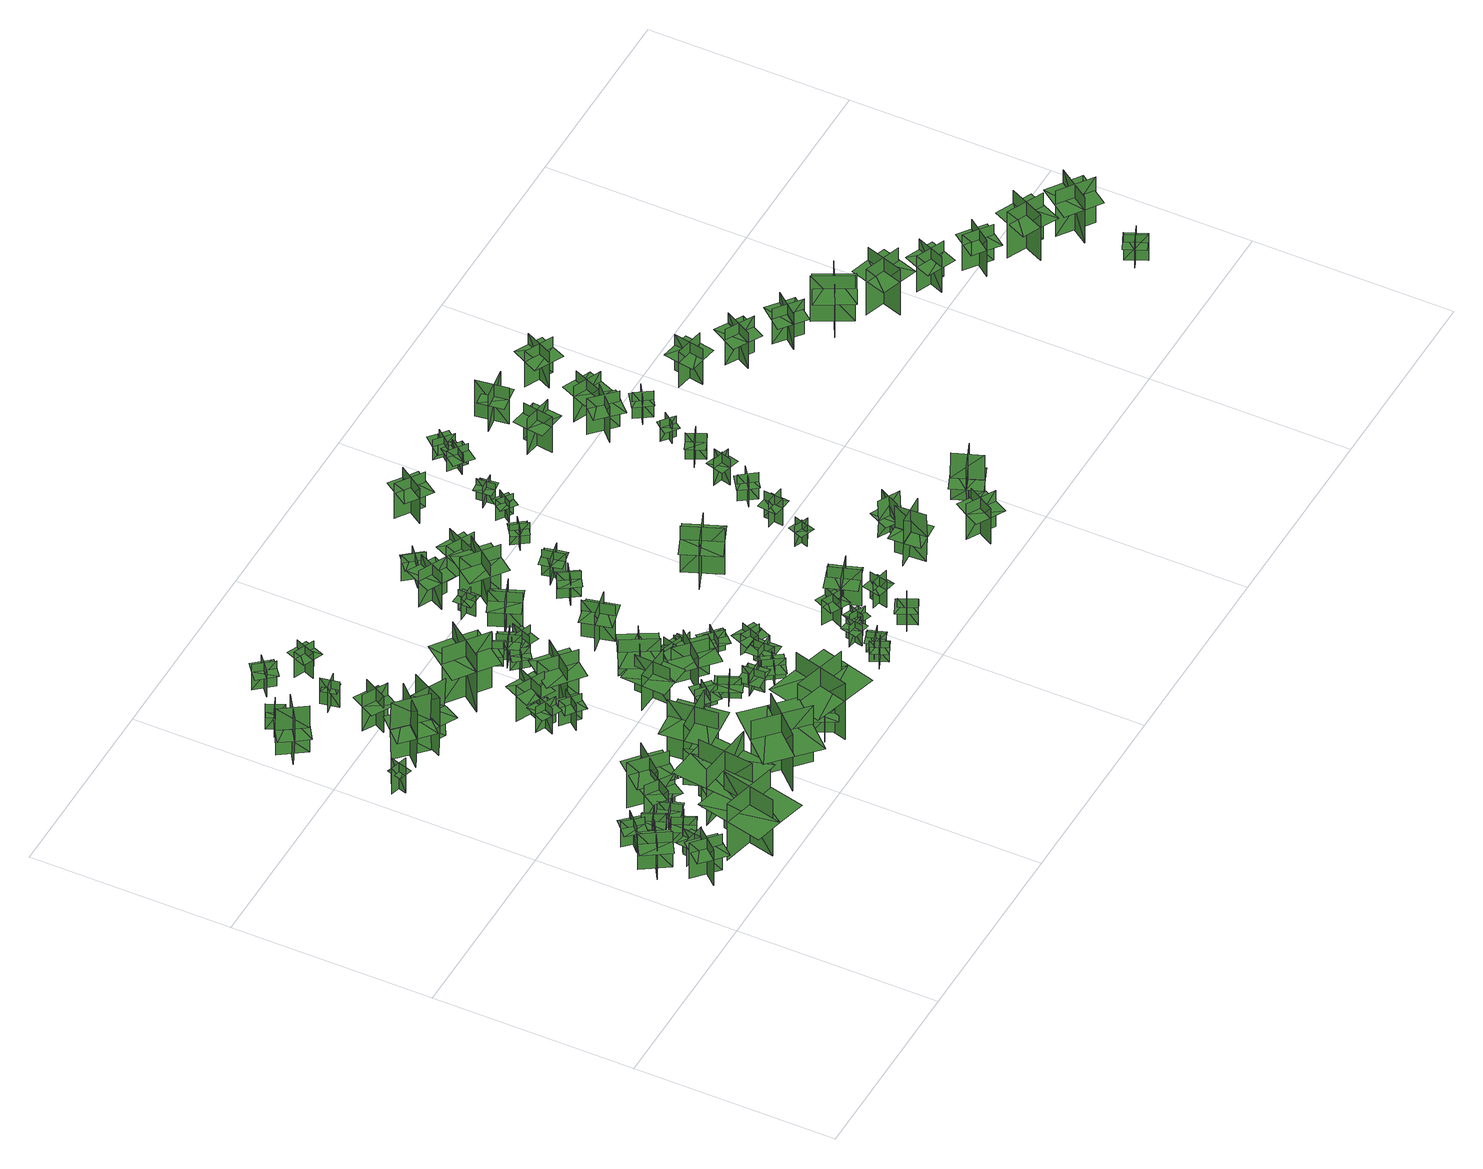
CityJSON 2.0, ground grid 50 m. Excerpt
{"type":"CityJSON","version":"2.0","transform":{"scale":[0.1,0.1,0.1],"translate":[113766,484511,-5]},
"CityObjects":{
"tree1":{"type":"SolitaryVegetationObject","geometry":[{"type":"MultiSurface","lod":"1","boundaries":[[[0,1,2]],[[0,2,3]],[[4,5,6]],[[4,6,7]],[[8,9,10]],[[8,10,11]],[[8,11,12]],[[8,12,13]]]}]},
"tree2":{"type":"SolitaryVegetationObject","geometry":[{"type":"MultiSurface","lod":"1","boundaries":[[[14,15,16]],[[14,16,17]],[[18,19,20]],[[18,20,21]],[[22,23,24]],[[22,24,25]],[[22,25,26]],[[22,26,27]]]}]},
"tree3":{"type":"SolitaryVegetationObject","geometry":[{"type":"MultiSurface","lod":"1","boundaries":[[[28,29,30]],[[28,30,31]],[[32,33,34]],[[32,34,35]],[[36,37,38]],[[36,38,39]],[[36,39,40]],[[36,40,41]]]}]},
"tree4":{"type":"SolitaryVegetationObject","geometry":[{"type":"MultiSurface","lod":"1","boundaries":[[[42,43,44]],[[42,44,45]],[[46,47,48]],[[46,48,49]],[[50,51,52]],[[50,52,53]],[[50,53,54]],[[50,54,55]]]}]},
"tree5":{"type":"SolitaryVegetationObject","geometry":[{"type":"MultiSurface","lod":"1","boundaries":[[[56,57,58]],[[56,58,59]],[[60,61,62]],[[60,62,63]],[[64,65,66]],[[64,66,67]],[[64,67,68]],[[64,68,69]]]}]},
"tree6":{"type":"SolitaryVegetationObject","geometry":[{"type":"MultiSurface","lod":"1","boundaries":[[[70,71,72]],[[70,72,73]],[[74,75,76]],[[74,76,77]],[[78,79,80]],[[78,80,81]],[[78,81,82]],[[78,82,83]]]}]},
"tree7":{"type":"SolitaryVegetationObject","geometry":[{"type":"MultiSurface","lod":"1","boundaries":[[[84,85,86]],[[84,86,87]],[[88,89,90]],[[88,90,91]],[[92,93,94]],[[92,94,95]],[[92,95,96]],[[92,96,97]]]}]},
"tree8":{"type":"SolitaryVegetationObject","geometry":[{"type":"MultiSurface","lod":"1","boundaries":[[[98,99,100]],[[98,100,101]],[[102,103,104]],[[102,104,105]],[[106,107,108]],[[106,108,109]],[[106,109,110]],[[106,110,111]]]}]},
"tree9":{"type":"SolitaryVegetationObject","geometry":[{"type":"MultiSurface","lod":"1","boundaries":[[[112,113,114]],[[112,114,115]],[[116,117,118]],[[116,118,119]],[[120,121,122]],[[120,122,123]],[[120,123,124]],[[120,124,125]]]}]},
"tree10":{"type":"SolitaryVegetationObject","geometry":[{"type":"MultiSurface","lod":"1","boundaries":[[[126,127,128]],[[126,128,129]],[[130,131,132]],[[130,132,133]],[[134,135,136]],[[134,136,137]],[[134,137,138]],[[134,138,139]]]}]},
"tree11":{"type":"SolitaryVegetationObject","geometry":[{"type":"MultiSurface","lod":"1","boundaries":[[[140,141,142]],[[140,142,143]],[[144,145,146]],[[144,146,147]],[[148,149,150]],[[148,150,151]],[[148,151,152]],[[148,152,153]]]}]},
"tree12":{"type":"SolitaryVegetationObject","geometry":[{"type":"MultiSurface","lod":"1","boundaries":[[[154,155,156]],[[154,156,157]],[[158,159,160]],[[158,160,161]],[[162,163,164]],[[162,164,165]],[[162,165,166]],[[162,166,167]]]}]},
"tree13":{"type":"SolitaryVegetationObject","geometry":[{"type":"MultiSurface","lod":"1","boundaries":[[[168,169,170]],[[168,170,171]],[[172,173,174]],[[172,174,175]],[[176,177,173]],[[176,173,172]],[[178,179,169]],[[178,169,168]],[[168,169,180]],[[168,180,181]],[[168,182,183]],[[168,183,169]]]}]},
"tree14":{"type":"SolitaryVegetationObject","geometry":[{"type":"MultiSurface","lod":"1","boundaries":[[[184,185,186]],[[184,186,187]],[[188,189,190]],[[188,190,191]],[[192,193,194]],[[192,194,195]],[[192,195,196]],[[192,196,197]]]}]},
"tree15":{"type":"SolitaryVegetationObject","geometry":[{"type":"MultiSurface","lod":"1","boundaries":[[[198,199,200]],[[198,200,201]],[[202,203,204]],[[202,204,205]],[[206,207,208]],[[206,208,209]],[[206,209,210]],[[206,210,211]]]}]},
"tree16":{"type":"SolitaryVegetationObject","geometry":[{"type":"MultiSurface","lod":"1","boundaries":[[[212,213,214]],[[212,214,215]],[[216,217,218]],[[216,218,219]],[[220,221,222]],[[220,222,223]],[[220,223,224]],[[220,224,225]]]}]},
"tree17":{"type":"SolitaryVegetationObject","geometry":[{"type":"MultiSurface","lod":"1","boundaries":[[[226,227,228]],[[226,228,229]],[[230,231,232]],[[230,232,233]],[[234,235,231]],[[234,231,230]],[[236,237,227]],[[236,227,226]],[[226,227,238]],[[226,238,239]],[[226,240,241]],[[226,241,227]]]}]},
"tree18":{"type":"SolitaryVegetationObject","geometry":[{"type":"MultiSurface","lod":"1","boundaries":[[[242,243,244]],[[242,244,245]],[[246,247,248]],[[246,248,249]],[[250,251,252]],[[250,252,253]],[[250,253,254]],[[250,254,255]]]}]},
"tree19":{"type":"SolitaryVegetationObject","geometry":[{"type":"MultiSurface","lod":"1","boundaries":[[[256,257,258]],[[256,258,259]],[[260,261,262]],[[260,262,263]],[[264,265,266]],[[264,266,267]],[[264,267,268]],[[264,268,269]]]}]},
"tree20":{"type":"SolitaryVegetationObject","geometry":[{"type":"MultiSurface","lod":"1","boundaries":[[[270,271,272]],[[270,272,273]],[[274,275,276]],[[274,276,277]],[[278,279,275]],[[278,275,274]],[[280,281,271]],[[280,271,270]],[[270,271,282]],[[270,282,283]],[[270,284,285]],[[270,285,271]]]}]},
"tree21":{"type":"SolitaryVegetationObject","geometry":[{"type":"MultiSurface","lod":"1","boundaries":[[[286,287,288]],[[286,288,289]],[[290,291,292]],[[290,292,293]],[[294,295,296]],[[294,296,297]],[[294,298,299]],[[294,299,295]]]}]},
"tree22":{"type":"SolitaryVegetationObject","geometry":[{"type":"MultiSurface","lod":"1","boundaries":[[[300,301,302]],[[300,302,303]],[[304,305,306]],[[304,306,307]],[[308,309,310]],[[308,310,311]],[[308,311,312]],[[308,312,313]]]}]},
"tree23":{"type":"SolitaryVegetationObject","geometry":[{"type":"MultiSurface","lod":"1","boundaries":[[[314,315,316]],[[314,316,317]],[[318,319,320]],[[318,320,321]],[[322,323,324]],[[322,324,325]],[[322,325,326]],[[322,326,327]]]}]},
"tree24":{"type":"SolitaryVegetationObject","geometry":[{"type":"MultiSurface","lod":"1","boundaries":[[[328,329,330]],[[328,330,331]],[[332,333,334]],[[332,334,335]],[[336,337,338]],[[336,338,339]],[[336,339,340]],[[336,340,341]]]}]},
"tree25":{"type":"SolitaryVegetationObject","geometry":[{"type":"MultiSurface","lod":"1","boundaries":[[[342,343,344]],[[342,344,345]],[[346,347,348]],[[346,348,349]],[[350,351,352]],[[350,352,353]],[[350,353,354]],[[350,354,355]]]}]},
"tree26":{"type":"SolitaryVegetationObject","geometry":[{"type":"MultiSurface","lod":"1","boundaries":[[[356,357,358]],[[356,358,359]],[[360,361,362]],[[360,362,363]],[[364,365,366]],[[364,366,367]],[[364,367,368]],[[364,368,369]]]}]},
"tree27":{"type":"SolitaryVegetationObject","geometry":[{"type":"MultiSurface","lod":"1","boundaries":[[[370,371,372]],[[370,372,373]],[[374,375,376]],[[374,376,377]],[[378,379,380]],[[378,380,381]],[[378,381,382]],[[378,382,383]]]}]},
"tree28":{"type":"SolitaryVegetationObject","geometry":[{"type":"MultiSurface","lod":"1","boundaries":[[[384,385,386]],[[384,386,387]],[[388,389,390]],[[388,390,391]],[[392,393,394]],[[392,394,395]],[[392,395,396]],[[392,396,397]]]}]},
"tree29":{"type":"SolitaryVegetationObject","geometry":[{"type":"MultiSurface","lod":"1","boundaries":[[[398,399,400]],[[398,400,401]],[[402,403,404]],[[402,404,405]],[[406,407,408]],[[406,408,409]],[[406,409,410]],[[406,410,411]]]}]},
"tree30":{"type":"SolitaryVegetationObject","geometry":[{"type":"MultiSurface","lod":"1","boundaries":[[[412,413,414]],[[412,414,415]],[[416,417,418]],[[416,418,419]],[[420,421,422]],[[420,422,423]],[[420,423,424]],[[420,424,425]]]}]},
"tree31":{"type":"SolitaryVegetationObject","geometry":[{"type":"MultiSurface","lod":"1","boundaries":[[[426,427,428]],[[426,428,429]],[[430,431,432]],[[430,432,433]],[[434,435,436]],[[434,436,437]],[[434,437,438]],[[434,438,439]]]}]},
"tree32":{"type":"SolitaryVegetationObject","geometry":[{"type":"MultiSurface","lod":"1","boundaries":[[[440,441,442]],[[440,442,443]],[[444,445,446]],[[444,446,447]],[[448,449,450]],[[448,450,451]],[[448,451,452]],[[448,452,453]]]}]},
"tree33":{"type":"SolitaryVegetationObject","geometry":[{"type":"MultiSurface","lod":"1","boundaries":[[[454,455,456]],[[454,456,457]],[[458,459,460]],[[458,460,461]],[[462,463,464]],[[462,464,465]],[[462,465,466]],[[462,466,467]]]}]},
"tree34":{"type":"SolitaryVegetationObject","geometry":[{"type":"MultiSurface","lod":"1","boundaries":[[[468,469,470]],[[468,470,471]],[[472,473,474]],[[472,474,475]],[[476,477,478]],[[476,478,479]],[[476,479,480]],[[476,480,481]]]}]},
"tree35":{"type":"SolitaryVegetationObject","geometry":[{"type":"MultiSurface","lod":"1","boundaries":[[[482,483,484]],[[482,484,485]],[[486,487,488]],[[486,488,489]],[[490,491,492]],[[490,492,493]],[[490,493,494]],[[490,494,495]]]}]},
"tree36":{"type":"SolitaryVegetationObject","geometry":[{"type":"MultiSurface","lod":"1","boundaries":[[[496,497,498]],[[496,498,499]],[[500,501,502]],[[500,502,503]],[[504,505,506]],[[504,506,507]],[[504,507,508]],[[504,508,509]]]}]},
"tree37":{"type":"SolitaryVegetationObject","geometry":[{"type":"MultiSurface","lod":"1","boundaries":[[[510,511,512]],[[510,512,513]],[[514,515,516]],[[514,516,517]],[[518,519,520]],[[518,520,521]],[[518,521,522]],[[518,522,523]]]}]},
"tree38":{"type":"SolitaryVegetationObject","geometry":[{"type":"MultiSurface","lod":"1","boundaries":[[[524,525,526]],[[524,526,527]],[[528,529,530]],[[528,530,531]],[[532,533,534]],[[532,534,535]],[[532,535,536]],[[532,536,537]]]}]},
"tree39":{"type":"SolitaryVegetationObject","geometry":[{"type":"MultiSurface","lod":"1","boundaries":[[[538,539,540]],[[538,540,541]],[[542,543,544]],[[542,544,545]],[[546,547,548]],[[546,548,549]],[[546,549,550]],[[546,550,551]]]}]},
"tree40":{"type":"SolitaryVegetationObject","geometry":[{"type":"MultiSurface","lod":"1","boundaries":[[[552,553,554]],[[552,554,555]],[[556,557,558]],[[556,558,559]],[[560,561,562]],[[560,562,563]],[[560,563,564]],[[560,564,565]]]}]},
"tree41":{"type":"SolitaryVegetationObject","geometry":[{"type":"MultiSurface","lod":"1","boundaries":[[[566,567,568]],[[566,568,569]],[[570,571,572]],[[570,572,573]],[[574,575,576]],[[574,576,577]],[[574,577,578]],[[574,578,579]]]}]},
"tree42":{"type":"SolitaryVegetationObject","geometry":[{"type":"MultiSurface","lod":"1","boundaries":[[[580,581,582]],[[580,582,583]],[[584,585,586]],[[584,586,587]],[[588,589,590]],[[588,590,591]],[[588,591,592]],[[588,592,593]]]}]},
"tree43":{"type":"SolitaryVegetationObject","geometry":[{"type":"MultiSurface","lod":"1","boundaries":[[[594,595,596]],[[594,596,597]],[[598,599,600]],[[598,600,601]],[[602,603,604]],[[602,604,605]],[[602,605,606]],[[602,606,607]]]}]},
"tree44":{"type":"SolitaryVegetationObject","geometry":[{"type":"MultiSurface","lod":"1","boundaries":[[[608,609,610]],[[608,610,611]],[[612,613,614]],[[612,614,615]],[[616,617,618]],[[616,618,619]],[[616,619,620]],[[616,620,621]]]}]},
"tree45":{"type":"SolitaryVegetationObject","geometry":[{"type":"MultiSurface","lod":"1","boundaries":[[[622,623,624]],[[622,624,625]],[[626,627,628]],[[626,628,629]],[[630,631,632]],[[630,632,633]],[[630,633,634]],[[630,634,635]]]}]},
"tree46":{"type":"SolitaryVegetationObject","geometry":[{"type":"MultiSurface","lod":"1","boundaries":[[[636,637,638]],[[636,638,639]],[[640,641,642]],[[640,642,643]],[[644,645,646]],[[644,646,647]],[[644,647,648]],[[644,648,649]]]}]},
"tree47":{"type":"SolitaryVegetationObject","geometry":[{"type":"MultiSurface","lod":"1","boundaries":[[[650,651,652]],[[650,652,653]],[[654,655,656]],[[654,656,657]],[[658,659,660]],[[658,660,661]],[[658,661,662]],[[658,662,663]]]}]},
"tree48":{"type":"SolitaryVegetationObject","geometry":[{"type":"MultiSurface","lod":"1","boundaries":[[[664,665,666]],[[664,666,667]],[[668,669,670]],[[668,670,671]],[[672,673,674]],[[672,674,675]],[[672,675,676]],[[672,676,677]]]}]},
"tree49":{"type":"SolitaryVegetationObject","geometry":[{"type":"MultiSurface","lod":"1","boundaries":[[[678,679,680]],[[678,680,681]],[[682,683,684]],[[682,684,685]],[[686,687,688]],[[686,688,689]],[[686,689,690]],[[686,690,691]]]}]},
"tree50":{"type":"SolitaryVegetationObject","geometry":[{"type":"MultiSurface","lod":"1","boundaries":[[[692,693,694]],[[692,694,695]],[[696,697,698]],[[696,698,699]],[[700,701,702]],[[700,702,703]],[[700,703,704]],[[700,704,705]]]}]},
"tree51":{"type":"SolitaryVegetationObject","geometry":[{"type":"MultiSurface","lod":"1","boundaries":[[[706,707,708]],[[706,708,709]],[[710,711,712]],[[710,712,713]],[[714,715,716]],[[714,716,717]],[[714,717,718]],[[714,718,719]]]}]},
"tree52":{"type":"SolitaryVegetationObject","geometry":[{"type":"MultiSurface","lod":"1","boundaries":[[[720,721,722]],[[720,722,723]],[[724,725,726]],[[724,726,727]],[[728,729,730]],[[728,730,731]],[[728,731,732]],[[728,732,733]]]}]},
"tree53":{"type":"SolitaryVegetationObject","geometry":[{"type":"MultiSurface","lod":"1","boundaries":[[[734,735,736]],[[734,736,737]],[[738,739,740]],[[738,740,741]],[[742,743,744]],[[742,744,745]],[[742,745,746]],[[742,746,747]]]}]},
"tree54":{"type":"SolitaryVegetationObject","geometry":[{"type":"MultiSurface","lod":"1","boundaries":[[[748,749,750]],[[748,750,751]],[[752,753,754]],[[752,754,755]],[[756,757,758]],[[756,758,759]],[[756,759,760]],[[756,760,761]]]}]},
"tree55":{"type":"SolitaryVegetationObject","geometry":[{"type":"MultiSurface","lod":"1","boundaries":[[[762,763,764]],[[762,764,765]],[[766,767,768]],[[766,768,769]],[[770,771,772]],[[770,772,773]],[[770,773,774]],[[770,774,775]]]}]},
"tree56":{"type":"SolitaryVegetationObject","geometry":[{"type":"MultiSurface","lod":"1","boundaries":[[[776,777,778]],[[776,778,779]],[[780,781,782]],[[780,782,783]],[[784,785,786]],[[784,786,787]],[[784,787,788]],[[784,788,789]]]}]},
"tree57":{"type":"SolitaryVegetationObject","geometry":[{"type":"MultiSurface","lod":"1","boundaries":[[[790,791,792]],[[790,792,793]],[[794,795,796]],[[794,796,797]],[[798,799,800]],[[798,800,801]],[[798,801,802]],[[798,802,803]]]}]},
"tree58":{"type":"SolitaryVegetationObject","geometry":[{"type":"MultiSurface","lod":"1","boundaries":[[[804,805,806]],[[804,806,807]],[[808,809,810]],[[808,810,811]],[[812,813,814]],[[812,814,815]],[[812,815,816]],[[812,816,817]]]}]},
"tree59":{"type":"SolitaryVegetationObject","geometry":[{"type":"MultiSurface","lod":"1","boundaries":[[[818,819,820]],[[818,820,821]],[[822,823,824]],[[822,824,825]],[[826,827,828]],[[826,828,829]],[[826,829,830]],[[826,830,831]]]}]},
"tree60":{"type":"SolitaryVegetationObject","geometry":[{"type":"MultiSurface","lod":"1","boundaries":[[[832,833,834]],[[832,834,835]],[[836,837,838]],[[836,838,839]],[[840,841,842]],[[840,842,843]],[[840,843,844]],[[840,844,845]]]}]},
"tree61":{"type":"SolitaryVegetationObject","geometry":[{"type":"MultiSurface","lod":"1","boundaries":[[[846,847,848]],[[846,848,849]],[[850,851,852]],[[850,852,853]],[[854,855,856]],[[854,856,857]],[[854,857,858]],[[854,858,859]]]}]},
"tree62":{"type":"SolitaryVegetationObject","geometry":[{"type":"MultiSurface","lod":"1","boundaries":[[[860,861,862]],[[860,862,863]],[[864,865,866]],[[864,866,867]],[[868,869,870]],[[868,870,871]],[[868,871,872]],[[868,872,873]]]}]},
"tree63":{"type":"SolitaryVegetationObject","geometry":[{"type":"MultiSurface","lod":"1","boundaries":[[[874,875,876]],[[874,876,877]],[[878,879,880]],[[878,880,881]],[[882,883,884]],[[882,884,885]],[[882,886,887]],[[882,887,883]]]}]},
"tree64":{"type":"SolitaryVegetationObject","geometry":[{"type":"MultiSurface","lod":"1","boundaries":[[[888,889,890]],[[888,890,891]],[[892,893,894]],[[892,894,895]],[[896,897,898]],[[896,898,899]],[[896,899,900]],[[896,900,901]]]}]},
"tree65":{"type":"SolitaryVegetationObject","geometry":[{"type":"MultiSurface","lod":"1","boundaries":[[[902,903,904]],[[902,904,905]],[[906,907,908]],[[906,908,909]],[[910,911,912]],[[910,912,913]],[[910,913,914]],[[910,914,915]]]}]},
"tree66":{"type":"SolitaryVegetationObject","geometry":[{"type":"MultiSurface","lod":"1","boundaries":[[[916,917,918]],[[916,918,919]],[[920,921,922]],[[920,922,923]],[[924,925,926]],[[924,926,927]],[[924,928,929]],[[924,929,925]]]}]},
"tree67":{"type":"SolitaryVegetationObject","geometry":[{"type":"MultiSurface","lod":"1","boundaries":[[[930,931,932]],[[930,932,933]],[[934,935,936]],[[934,936,937]],[[938,939,940]],[[938,940,941]],[[938,941,942]],[[938,942,943]]]}]},
"tree68":{"type":"SolitaryVegetationObject","geometry":[{"type":"MultiSurface","lod":"1","boundaries":[[[944,945,946]],[[944,946,947]],[[948,949,950]],[[948,950,951]],[[952,953,954]],[[952,954,955]],[[952,955,956]],[[952,956,957]]]}]},
"tree69":{"type":"SolitaryVegetationObject","geometry":[{"type":"MultiSurface","lod":"1","boundaries":[[[958,959,960]],[[958,960,961]],[[962,963,964]],[[962,964,965]],[[966,967,968]],[[966,968,969]],[[966,969,970]],[[966,970,971]]]}]},
"tree70":{"type":"SolitaryVegetationObject","geometry":[{"type":"MultiSurface","lod":"1","boundaries":[[[972,973,974]],[[972,974,975]],[[976,977,978]],[[976,978,979]],[[980,981,982]],[[980,982,983]],[[980,983,984]],[[980,984,985]]]}]},
"tree71":{"type":"SolitaryVegetationObject","geometry":[{"type":"MultiSurface","lod":"1","boundaries":[[[986,987,988]],[[986,988,989]],[[990,991,992]],[[990,992,993]],[[994,995,996]],[[994,996,997]],[[994,998,999]],[[994,999,995]]]}]},
"tree72":{"type":"SolitaryVegetationObject","geometry":[{"type":"MultiSurface","lod":"1","boundaries":[[[1000,1001,1002]],[[1000,1002,1003]],[[1004,1005,1006]],[[1004,1006,1007]],[[1008,1009,1010]],[[1008,1010,1011]],[[1008,1011,1012]],[[1008,1012,1013]]]}]},
"tree73":{"type":"SolitaryVegetationObject","geometry":[{"type":"MultiSurface","lod":"1","boundaries":[[[1014,1015,1016]],[[1014,1016,1017]],[[1018,1019,1020]],[[1018,1020,1021]],[[1022,1023,1019]],[[1022,1019,1018]],[[1024,1025,1015]],[[1024,1015,1014]],[[1014,1015,1026]],[[1014,1026,1027]],[[1014,1028,1029]],[[1014,1029,1015]]]}]},
"tree74":{"type":"SolitaryVegetationObject","geometry":[{"type":"MultiSurface","lod":"1","boundaries":[[[1030,1031,1032]],[[1030,1032,1033]],[[1034,1035,1036]],[[1034,1036,1037]],[[1038,1039,1040]],[[1038,1040,1041]],[[1038,1042,1043]],[[1038,1043,1039]]]}]},
"tree75":{"type":"SolitaryVegetationObject","geometry":[{"type":"MultiSurface","lod":"1","boundaries":[[[1044,1045,1046]],[[1044,1046,1047]],[[1048,1049,1050]],[[1048,1050,1051]],[[1052,1053,1049]],[[1052,1049,1048]],[[1054,1055,1045]],[[1054,1045,1044]],[[1044,1045,1056]],[[1044,1056,1057]],[[1044,1058,1059]],[[1044,1059,1045]]]}]},
"tree76":{"type":"SolitaryVegetationObject","geometry":[{"type":"MultiSurface","lod":"1","boundaries":[[[1060,1061,1062]],[[1060,1062,1063]],[[1064,1065,1066]],[[1064,1066,1067]],[[1068,1069,1070]],[[1068,1070,1071]],[[1068,1071,1072]],[[1068,1072,1073]]]}]},
"tree77":{"type":"SolitaryVegetationObject","geometry":[{"type":"MultiSurface","lod":"1","boundaries":[[[1074,1075,1076]],[[1074,1076,1077]],[[1078,1079,1080]],[[1078,1080,1081]],[[1082,1083,1084]],[[1082,1084,1085]],[[1082,1085,1086]],[[1082,1086,1087]]]}]},
"tree78":{"type":"SolitaryVegetationObject","geometry":[{"type":"MultiSurface","lod":"1","boundaries":[[[1088,1089,1090]],[[1088,1090,1091]],[[1092,1093,1094]],[[1092,1094,1095]],[[1096,1097,1098]],[[1096,1098,1099]],[[1096,1100,1101]],[[1096,1101,1097]]]}]},
"tree79":{"type":"SolitaryVegetationObject","geometry":[{"type":"MultiSurface","lod":"1","boundaries":[[[1102,1103,1104]],[[1102,1104,1105]],[[1106,1107,1108]],[[1106,1108,1109]],[[1110,1111,1112]],[[1110,1112,1113]],[[1110,1113,1114]],[[1110,1114,1115]]]}]},
"tree80":{"type":"SolitaryVegetationObject","geometry":[{"type":"MultiSurface","lod":"1","boundaries":[[[1116,1117,1118]],[[1116,1118,1119]],[[1120,1121,1122]],[[1120,1122,1123]],[[1124,1125,1126]],[[1124,1126,1127]],[[1124,1128,1129]],[[1124,1129,1125]]]}]},
"tree81":{"type":"SolitaryVegetationObject","geometry":[{"type":"MultiSurface","lod":"1","boundaries":[[[1130,1131,1132]],[[1130,1132,1133]],[[1134,1135,1136]],[[1134,1136,1137]],[[1138,1139,1135]],[[1138,1135,1134]],[[1140,1141,1131]],[[1140,1131,1130]],[[1130,1131,1142]],[[1130,1142,1143]],[[1130,1144,1145]],[[1130,1145,1131]]]}]},
"tree82":{"type":"SolitaryVegetationObject","geometry":[{"type":"MultiSurface","lod":"1","boundaries":[[[1146,1147,1148]],[[1146,1148,1149]],[[1150,1151,1152]],[[1150,1152,1153]],[[1154,1155,1156]],[[1154,1156,1157]],[[1154,1157,1158]],[[1154,1158,1159]]]}]},
"tree83":{"type":"SolitaryVegetationObject","geometry":[{"type":"MultiSurface","lod":"1","boundaries":[[[1160,1161,1162]],[[1160,1162,1163]],[[1164,1165,1166]],[[1164,1166,1167]],[[1168,1169,1170]],[[1168,1170,1171]],[[1168,1172,1173]],[[1168,1173,1169]]]}]},
"tree84":{"type":"SolitaryVegetationObject","geometry":[{"type":"MultiSurface","lod":"1","boundaries":[[[1174,1175,1176]],[[1174,1176,1177]],[[1178,1179,1180]],[[1178,1180,1181]],[[1182,1183,1184]],[[1182,1184,1185]],[[1182,1185,1186]],[[1182,1186,1187]]]}]},
"tree85":{"type":"SolitaryVegetationObject","geometry":[{"type":"MultiSurface","lod":"1","boundaries":[[[1188,1189,1190]],[[1188,1190,1191]],[[1192,1193,1194]],[[1192,1194,1195]],[[1196,1197,1198]],[[1196,1198,1199]],[[1196,1200,1201]],[[1196,1201,1197]]]}]},
"tree86":{"type":"SolitaryVegetationObject","geometry":[{"type":"MultiSurface","lod":"1","boundaries":[[[1202,1203,1204]],[[1202,1204,1205]],[[1206,1207,1208]],[[1206,1208,1209]],[[1210,1211,1212]],[[1210,1212,1213]],[[1210,1213,1214]],[[1210,1214,1215]]]}]},
"tree87":{"type":"SolitaryVegetationObject","geometry":[{"type":"MultiSurface","lod":"1","boundaries":[[[1216,1217,1218]],[[1216,1218,1219]],[[1220,1221,1222]],[[1220,1222,1223]],[[1224,1225,1226]],[[1224,1226,1227]],[[1224,1227,1228]],[[1224,1228,1229]]]}]},
"tree88":{"type":"SolitaryVegetationObject","geometry":[{"type":"MultiSurface","lod":"1","boundaries":[[[1230,1231,1232]],[[1230,1232,1233]],[[1234,1235,1236]],[[1234,1236,1237]],[[1238,1239,1240]],[[1238,1240,1241]],[[1238,1242,1243]],[[1238,1243,1239]]]}]},
"tree89":{"type":"SolitaryVegetationObject","geometry":[{"type":"MultiSurface","lod":"1","boundaries":[[[1244,1245,1246]],[[1244,1246,1247]],[[1248,1249,1250]],[[1248,1250,1251]],[[1252,1253,1254]],[[1252,1254,1255]],[[1252,1255,1256]],[[1252,1256,1257]]]}]},
"tree90":{"type":"SolitaryVegetationObject","geometry":[{"type":"MultiSurface","lod":"1","boundaries":[[[1258,1259,1260]],[[1258,1260,1261]],[[1262,1263,1264]],[[1262,1264,1265]],[[1266,1267,1268]],[[1266,1268,1269]],[[1266,1269,1270]],[[1266,1270,1271]]]}]},
"tree91":{"type":"SolitaryVegetationObject","geometry":[{"type":"MultiSurface","lod":"1","boundaries":[[[1272,1273,1274]],[[1272,1274,1275]],[[1276,1277,1278]],[[1276,1278,1279]],[[1280,1281,1282]],[[1280,1282,1283]],[[1280,1283,1284]],[[1280,1284,1285]]]}]},
"tree92":{"type":"SolitaryVegetationObject","geometry":[{"type":"MultiSurface","lod":"1","boundaries":[[[1286,1287,1288]],[[1286,1288,1289]],[[1290,1291,1292]],[[1290,1292,1293]],[[1294,1295,1296]],[[1294,1296,1297]],[[1294,1297,1298]],[[1294,1298,1299]]]}]},
"tree93":{"type":"SolitaryVegetationObject","geometry":[{"type":"MultiSurface","lod":"1","boundaries":[[[1300,1301,1302]],[[1300,1302,1303]],[[1304,1305,1306]],[[1304,1306,1307]],[[1308,1309,1310]],[[1308,1310,1311]],[[1308,1311,1312]],[[1308,1312,1313]]]}]},
"tree94":{"type":"SolitaryVegetationObject","geometry":[{"type":"MultiSurface","lod":"1","boundaries":[[[1314,1315,1316]],[[1314,1316,1317]],[[1318,1319,1320]],[[1318,1320,1321]],[[1322,1323,1324]],[[1322,1324,1325]],[[1322,1325,1326]],[[1322,1326,1327]]]}]},
"tree95":{"type":"SolitaryVegetationObject","geometry":[{"type":"MultiSurface","lod":"1","boundaries":[[[1328,1329,1330]],[[1328,1330,1331]],[[1332,1333,1334]],[[1332,1334,1335]],[[1336,1337,1338]],[[1336,1338,1339]],[[1336,1339,1340]],[[1336,1340,1341]]]}]},
"tree96":{"type":"SolitaryVegetationObject","geometry":[{"type":"MultiSurface","lod":"1","boundaries":[[[1342,1343,1344]],[[1342,1344,1345]],[[1346,1347,1348]],[[1346,1348,1349]],[[1350,1351,1352]],[[1350,1352,1353]],[[1350,1353,1354]],[[1350,1354,1355]]]}]},
"tree97":{"type":"SolitaryVegetationObject","geometry":[{"type":"MultiSurface","lod":"1","boundaries":[[[1356,1357,1358]],[[1356,1358,1359]],[[1360,1361,1362]],[[1360,1362,1363]],[[1364,1365,1366]],[[1364,1366,1367]],[[1364,1367,1368]],[[1364,1368,1369]]]}]},
"tree98":{"type":"SolitaryVegetationObject","geometry":[{"type":"MultiSurface","lod":"1","boundaries":[[[1370,1371,1372]],[[1370,1372,1373]],[[1374,1375,1376]],[[1374,1376,1377]],[[1378,1379,1380]],[[1378,1380,1381]],[[1378,1381,1382]],[[1378,1382,1383]]]}]},
"tree99":{"type":"SolitaryVegetationObject","geometry":[{"type":"MultiSurface","lod":"1","boundaries":[[[1384,1385,1386]],[[1384,1386,1387]],[[1388,1389,1390]],[[1388,1390,1391]],[[1392,1393,1394]],[[1392,1394,1395]],[[1392,1395,1396]],[[1392,1396,1397]]]}]}
},
"vertices":[
[52,224,26],[118,265,26],[118,265,133],[52,224,133],[103,212,26],[61,277,26],[61,277,133],[103,212,133],[103,212,103],[135,233,103],[94,298,103],[61,277,103],[28,257,103],[70,191,103],
[154,115,16],[96,167,16],[96,167,124],[154,115,124],[151,167,16],[100,109,16],[100,109,124],[151,167,124],[151,167,94],[122,193,94],[71,135,94],[100,109,94],[129,83,94],[180,141,94],
[151,159,18],[159,214,18],[159,214,95],[151,159,95],[181,181,18],[126,189,18],[126,189,95],[181,181,95],[181,181,74],[185,208,74],[130,217,74],[126,189,74],[122,162,74],[177,154,74],
[109,304,26],[149,342,26],[149,342,103],[109,304,103],[146,303,26],[108,343,26],[108,343,103],[146,303,103],[146,303,82],[166,322,82],[128,362,82],[108,343,82],[88,324,82],[126,284,82],
[189,302,23],[138,281,23],[138,281,100],[189,302,100],[155,316,23],[177,266,23],[177,266,100],[155,316,100],[155,316,78],[129,305,78],[151,255,78],[177,266,78],[202,276,78],[180,327,78],
[220,244,13],[169,221,13],[169,221,90],[220,244,90],[185,257,13],[208,206,13],[208,206,90],[185,257,90],[185,257,68],[160,246,68],[183,195,68],[208,206,68],[233,218,68],[211,268,68],
[336,89,9],[336,89,179],[193,123,179],[193,123,9],[251,39,9],[251,39,179],[284,177,179],[284,177,9],[246,18,124],[317,0,124],[358,172,124],[287,189,124],[215,206,124],[174,35,124],
[195,269,18],[247,286,18],[247,286,95],[195,269,95],[227,252,18],[210,305,18],[210,305,95],[227,252,95],[227,252,73],[254,261,73],[237,313,73],[210,305,73],[184,296,73],[201,244,73],
[47,845,26],[60,888,26],[60,888,103],[47,845,103],[74,859,26],[74,859,103],[30,872,103],[30,872,26],[72,860,78],[77,878,78],[42,888,78],[37,870,78],[32,852,78],[67,842,78],
[318,127,11],[267,157,11],[267,157,93],[318,127,93],[308,165,11],[278,114,11],[278,114,93],[308,165,93],[308,165,70],[283,180,70],[253,129,70],[278,114,70],[304,99,70],[334,150,70],
[266,350,17],[223,285,17],[223,285,125],[266,350,125],[215,340,17],[280,297,17],[280,297,125],[215,340,125],[215,340,95],[194,307,95],[259,265,95],[280,297,95],[301,330,95],[236,372,95],
[316,330,10],[241,396,10],[241,396,149],[316,330,149],[311,397,10],[246,322,10],[246,322,149],[311,397,149],[311,397,110],[274,429,110],[209,354,110],[246,322,110],[284,289,110],[349,364,110],
[87,1152,90],[23,1109,90],[45,1076,91],[109,1119,91],[77,1099,90],[35,1163,90],[31,1160,160],[74,1097,160],[74,1097,20],[31,1160,20],[85,1154,20],[22,1112,20],[23,1109,160],[87,1152,160],[65,1184,91],[2,1141,91],
[270,213,11],[270,213,181],[416,196,181],[416,196,11],[349,273,11],[349,273,181],[333,132,181],[333,132,11],[352,295,126],[278,303,126],[258,128,126],[331,120,126],[404,111,126],[425,286,126],
[362,254,8],[323,210,8],[323,210,90],[362,254,90],[322,252,8],[367,213,8],[367,213,90],[322,252,90],[322,252,67],[303,230,67],[348,191,67],[367,213,67],[386,235,67],[342,274,67],
[328,252,9],[384,232,9],[384,232,91],[328,252,91],[345,216,9],[365,272,9],[365,272,91],[345,216,91],[345,216,68],[373,207,68],[393,262,68],[365,272,68],[337,282,68],[317,226,68],
[203,931,106],[138,863,106],[174,830,106],[238,897,106],[206,866,106],[138,930,106],[134,926,191],[202,862,191],[202,862,20],[134,926,20],[200,933,20],[136,866,20],[138,863,191],[203,931,191],[168,963,106],[104,896,106],
[118,1206,25],[77,1187,25],[77,1187,102],[118,1206,102],[90,1216,25],[90,1216,102],[109,1175,102],[109,1175,25],[91,1215,77],[74,1207,77],[89,1174,77],[106,1182,77],[123,1190,77],[108,1223,77],
[396,232,12],[396,232,121],[364,319,121],[364,319,12],[339,259,12],[339,259,121],[424,290,121],[424,290,12],[326,255,86],[342,211,86],[447,249,86],[431,293,86],[415,337,86],[310,299,86],
[244,922,102],[200,839,102],[243,817,102],[287,900,102],[264,861,102],[181,904,102],[179,899,188],[262,856,188],[262,856,16],[179,899,16],[240,924,16],[197,841,16],[200,839,188],[244,922,188],[202,944,102],[158,861,102],
[237,1039,19],[205,981,19],[205,981,129],[237,1039,129],[188,1025,19],[247,993,19],[247,993,129],[188,1025,129],[188,1025,93],[247,993,93],[264,1025,93],[205,1056,93],[171,993,93],[229,961,93],
[440,271,16],[428,392,16],[428,392,185],[440,271,185],[492,333,16],[371,321,16],[371,321,185],[492,333,185],[492,333,137],[486,394,137],[365,382,137],[371,321,137],[376,261,137],[498,273,137],
[446,193,19],[446,193,189],[554,94,189],[554,94,19],[545,195,19],[545,195,189],[449,91,189],[449,91,19],[560,211,134],[506,261,134],[386,132,134],[440,82,134],[494,32,134],[614,162,134],
[227,1101,26],[218,1146,26],[218,1146,103],[227,1101,103],[244,1126,26],[244,1126,103],[200,1117,103],[200,1117,26],[242,1126,78],[238,1145,78],[203,1137,78],[207,1119,78],[211,1100,78],[246,1108,78],
[354,680,24],[404,656,24],[404,656,101],[354,680,101],[366,645,24],[389,695,24],[389,695,101],[366,645,101],[366,645,79],[391,633,79],[414,683,79],[389,695,79],[364,707,79],[341,657,79],
[222,1294,29],[180,1259,29],[180,1259,106],[222,1294,106],[185,1298,29],[221,1255,29],[221,1255,106],[185,1298,106],[185,1298,84],[164,1280,84],[200,1237,84],[221,1255,84],[242,1273,84],[207,1315,84],
[441,611,21],[398,646,21],[398,646,98],[441,611,98],[438,648,21],[403,605,21],[403,605,98],[438,648,98],[438,648,76],[416,665,76],[381,622,76],[403,605,76],[424,587,76],[459,630,76],
[388,685,22],[422,754,22],[422,754,130],[388,685,130],[437,701,22],[367,735,22],[367,735,130],[437,701,130],[437,701,100],[454,736,100],[384,770,100],[367,735,100],[350,700,100],[420,666,100],
[315,1211,29],[264,1233,29],[264,1233,106],[315,1211,106],[301,1245,29],[280,1194,29],[280,1194,106],[301,1245,106],[301,1245,85],[275,1256,85],[254,1205,85],[280,1194,85],[305,1184,85],[327,1235,85],
[355,912,10],[452,839,10],[452,839,180],[355,912,180],[366,832,10],[439,929,10],[439,929,180],[366,832,180],[366,832,132],[414,795,132],[487,892,132],[439,929,132],[390,965,132],[317,868,132],
[453,652,9],[516,729,9],[516,729,147],[453,652,147],[519,658,9],[442,721,9],[442,721,147],[519,658,147],[519,658,109],[550,697,109],[473,759,109],[442,721,109],[410,682,109],[488,619,109],
[680,129,13],[627,103,13],[627,103,95],[680,129,95],[643,142,13],[669,89,13],[669,89,95],[643,142,95],[643,142,72],[616,129,72],[642,76,72],[669,89,72],[695,102,72],[669,155,72],
[696,209,12],[696,209,182],[656,67,182],[656,67,12],[743,121,12],[743,121,182],[606,159,182],[606,159,12],[764,115,127],[784,186,127],[614,234,127],[594,163,127],[574,92,127],[744,44,127],
[622,501,19],[622,501,127],[528,506,127],[528,506,19],[574,460,19],[574,460,127],[579,550,127],[579,550,19],[574,446,92],[620,444,92],[626,556,92],[579,558,92],[532,560,92],[527,448,92],
[591,407,9],[591,407,71],[632,372,71],[632,372,9],[627,409,9],[627,409,71],[594,370,71],[594,370,9],[632,415,51],[612,432,51],[571,383,51],[591,366,51],[612,349,51],[653,398,51],
[508,839,26],[486,890,26],[486,890,102],[508,839,102],[522,874,26],[471,851,26],[471,851,102],[522,874,102],[522,874,81],[511,899,81],[460,877,81],[471,851,81],[482,826,81],[533,848,81],
[635,345,11],[635,345,73],[684,367,73],[684,367,11],[649,379,11],[649,379,73],[670,332,73],[670,332,11],[645,386,53],[621,375,53],[647,317,53],[672,328,53],[696,339,53],[670,397,53],
[548,824,12],[514,796,12],[514,796,74],[548,824,74],[518,827,12],[547,793,12],[547,793,74],[518,827,74],[518,827,56],[501,813,56],[530,779,56],[547,793,56],[564,807,56],[535,841,56],
[529,867,20],[549,815,20],[549,815,97],[529,867,97],[514,833,20],[566,853,20],[566,853,97],[514,833,97],[514,833,76],[524,807,76],[576,827,76],[566,853,76],[556,879,76],[504,859,76],
[602,602,20],[602,602,129],[649,521,129],[649,521,20],[663,584,20],[663,584,129],[584,539,129],[584,539,20],[675,591,93],[651,632,93],[554,576,93],[577,535,93],[601,495,93],[698,551,93],
[710,294,12],[710,294,74],[707,348,74],[707,348,12],[684,319,12],[684,319,74],[735,322,74],[735,322,12],[676,318,54],[678,291,54],[742,296,54],[740,323,54],[738,349,54],[674,345,54],
[702,492,16],[702,492,124],[639,423,124],[639,423,16],[704,429,16],[704,429,124],[637,489,124],[637,489,16],[714,419,89],[746,454,89],[663,529,89],[631,495,89],[600,460,89],[683,385,89],
[558,800,15],[579,852,15],[579,852,92],[558,800,92],[592,815,15],[541,835,15],[541,835,92],[592,815,92],[592,815,70],[602,841,70],[551,861,70],[541,835,70],[531,809,70],[582,789,70],
[703,497,17],[648,516,17],[648,516,99],[703,497,99],[686,532,17],[667,476,17],[667,476,99],[686,532,99],[686,532,76],[658,542,76],[639,486,76],[667,476,76],[695,467,76],[714,523,76],
[742,318,12],[742,318,74],[772,274,74],[772,274,12],[778,311,12],[778,311,74],[735,282,74],[735,282,12],[784,315,54],[769,337,54],[716,301,54],[731,279,54],[746,257,54],[799,293,54],
[750,501,12],[750,501,74],[697,503,74],[697,503,12],[724,477,12],[724,477,74],[725,528,74],[725,528,12],[723,469,54],[750,468,54],[752,532,54],[725,533,54],[698,534,54],[697,470,54],
[766,339,12],[766,339,74],[820,338,74],[820,338,12],[792,363,12],[792,363,74],[792,312,74],[792,312,12],[793,371,54],[766,372,54],[765,307,54],[792,307,54],[819,307,54],[819,371,54],
[701,660,18],[683,735,18],[683,735,126],[701,660,126],[728,703,18],[653,686,18],[653,686,126],[728,703,126],[728,703,96],[719,741,96],[644,723,96],[653,686,96],[662,648,96],[737,666,96],
[601,883,15],[673,912,15],[673,912,122],[601,883,122],[649,863,15],[620,935,15],[620,935,122],[649,863,122],[649,863,92],[685,877,92],[656,949,92],[620,935,92],[584,920,92],[613,848,92],
[755,433,12],[755,433,74],[791,472,74],[791,472,12],[754,469,12],[754,469,74],[792,434,74],[792,434,12],[748,474,54],[730,455,54],[777,411,54],[795,431,54],[813,451,54],[766,494,54],
[650,993,21],[606,994,21],[606,994,83],[650,993,83],[630,1014,21],[629,970,21],[629,970,83],[630,1014,83],[630,1014,66],[607,1015,66],[606,970,66],[629,970,66],[651,969,66],[652,1014,66],
[830,410,11],[830,410,73],[809,361,73],[809,361,11],[843,376,11],[843,376,73],[795,397,73],[795,397,11],[850,373,53],[861,398,53],[802,424,53],[791,399,53],[780,375,53],[839,349,53],
[925,95,10],[906,135,10],[906,135,72],[925,95,72],[935,122,10],[895,104,10],[895,104,72],[935,122,72],[935,122,54],[926,143,54],[886,124,54],[895,104,54],[904,84,54],[944,102,54],
[596,1094,25],[666,1060,25],[666,1060,133],[596,1094,133],[612,1045,25],[647,1114,25],[647,1114,133],[612,1045,133],[612,1045,103],[647,1028,103],[682,1097,103],[647,1114,103],[613,1132,103],[578,1063,103],
[927,153,14],[941,111,14],[941,111,76],[927,153,76],[913,126,14],[955,140,14],[955,140,76],[913,126,76],[913,126,59],[920,105,59],[962,119,59],[955,140,59],[948,161,59],[906,147,59],
[673,956,12],[734,1035,12],[734,1035,150],[673,956,150],[739,964,12],[660,1025,12],[660,1025,150],[739,964,150],[739,964,112],[769,1004,112],[690,1065,112],[660,1025,112],[630,985,112],[709,925,112],
[928,196,10],[971,188,10],[971,188,71],[928,196,71],[944,172,10],[952,215,10],[952,215,71],[944,172,71],[944,172,54],[966,168,54],[974,211,54],[952,215,54],[931,219,54],[922,176,54],
[686,1122,27],[651,1165,27],[651,1165,104],[686,1122,104],[690,1158,27],[647,1123,27],[647,1123,104],[690,1158,104],[690,1158,82],[672,1180,82],[629,1145,82],[647,1123,82],[664,1102,82],[707,1137,82],
[753,797,25],[798,828,25],[798,828,102],[753,797,102],[789,790,25],[758,835,25],[758,835,102],[789,790,102],[789,790,80],[812,805,80],[781,851,80],[758,835,80],[735,820,80],[766,774,80],
[955,208,19],[995,190,19],[995,190,80],[955,208,80],[965,181,19],[983,221,19],[983,221,80],[965,181,80],[965,181,63],[986,172,63],[1004,212,63],[983,221,63],[963,230,63],[945,190,63],
[727,1031,13],[761,1101,13],[761,1101,121],[727,1031,121],[776,1048,13],[707,1082,13],[707,1082,121],[776,1048,121],[776,1048,91],[793,1083,91],[723,1116,91],[707,1082,91],[690,1047,91],[759,1013,91],
[1010,256,13],[960,280,13],[960,280,90],[1010,256,90],[998,291,13],[974,241,13],[974,241,90],[998,291,90],[998,291,69],[973,303,69],[949,253,69],[974,241,69],[999,229,69],[1023,279,69],
[1045,84,26],[1025,127,26],[1025,127,105],[1045,84,105],[1057,119,26],[1015,98,26],[1015,98,105],[1057,119,105],[1057,119,79],[1015,98,79],[1026,75,79],[1069,95,79],[1046,142,79],[1003,122,79],
[812,899,24],[823,845,24],[823,845,101],[812,899,101],[792,868,24],[846,880,24],[846,880,101],[792,868,101],[792,868,79],[797,841,79],[852,853,79],[846,880,79],[840,907,79],[786,895,79],
[1024,300,20],[1049,227,20],[1049,227,128],[1024,300,128],[1001,254,20],[1074,279,20],[1074,279,128],[1001,254,128],[1001,254,98],[1013,217,98],[1087,243,98],[1074,279,98],[1061,316,98],[988,291,98],
[1094,189,26],[1048,198,26],[1048,198,105],[1094,189,105],[1074,219,26],[1064,173,26],[1064,173,105],[1074,219,105],[1074,219,79],[1064,173,79],[1090,167,79],[1099,214,79],[1049,224,79],[1039,178,79],
[1029,610,15],[937,572,15],[937,572,154],[1029,610,154],[968,636,15],[1006,544,15],[1006,544,154],[968,636,154],[968,636,115],[922,617,115],[960,525,115],[1006,544,115],[1052,563,115],[1014,655,115],
[871,1009,18],[897,973,18],[897,973,80],[871,1009,80],[866,980,18],[902,1006,18],[902,1006,80],[866,980,80],[866,980,63],[879,962,63],[915,988,63],[902,1006,63],[889,1024,63],[853,998,63],
[897,1232,16],[833,1276,16],[833,1276,123],[897,1232,123],[887,1283,16],[844,1219,16],[844,1219,123],[887,1283,123],[887,1283,93],[855,1305,93],[812,1241,93],[844,1219,93],[876,1197,93],[919,1261,93],
[932,1041,22],[957,1078,22],[957,1078,84],[932,1041,84],[961,1046,22],[925,1071,22],[925,1071,84],[961,1046,84],[961,1046,67],[974,1065,67],[937,1089,67],[925,1071,67],[912,1053,67],[949,1028,67],
[1172,454,26],[1159,418,26],[1159,418,89],[1172,454,89],[1146,442,26],[1181,428,26],[1181,428,89],[1146,442,89],[1146,442,69],[1181,428,69],[1189,447,69],[1153,461,69],[1138,422,69],[1174,409,69],
[947,1115,22],[991,1119,22],[991,1119,84],[947,1115,84],[970,1096,22],[966,1140,22],[966,1140,84],[970,1096,84],[970,1096,67],[992,1098,67],[988,1142,67],[966,1140,67],[944,1138,67],[948,1094,67],
[1283,208,87],[1207,203,87],[1210,163,87],[1286,168,87],[1249,167,87],[1245,244,87],[1240,243,157],[1244,167,157],[1244,167,17],[1240,243,17],[1283,211,17],[1207,206,17],[1207,203,157],[1283,208,157],[1281,246,87],[1205,242,87],
[1223,517,26],[1176,523,26],[1176,523,105],[1223,517,105],[1201,546,26],[1195,498,26],[1195,498,105],[1201,546,105],[1201,546,79],[1195,498,79],[1221,495,79],[1226,542,79],[1175,549,79],[1169,502,79],
[1272,253,74],[1300,306,74],[1272,320,74],[1245,268,74],[1259,292,74],[1312,265,74],[1313,268,129],[1261,296,129],[1261,296,20],[1313,268,20],[1274,252,20],[1302,305,20],[1300,306,129],[1272,253,129],[1299,240,74],[1326,292,74],
[1061,1209,20],[1061,1209,82],[1018,1241,82],[1018,1241,20],[1025,1205,20],[1025,1205,82],[1056,1246,82],[1056,1246,20],[1021,1198,62],[1042,1182,62],[1081,1234,62],[1059,1250,62],[1038,1266,62],[999,1214,62],
[1398,134,16],[1360,66,16],[1360,66,124],[1398,134,124],[1348,120,16],[1416,82,16],[1416,82,124],[1348,120,124],[1348,120,93],[1329,86,93],[1397,48,93],[1416,82,93],[1435,116,93],[1367,154,93],
[1247,584,26],[1219,622,26],[1219,622,105],[1247,584,105],[1253,620,26],[1214,592,26],[1214,592,105],[1253,620,105],[1253,620,79],[1214,592,79],[1229,571,79],[1268,599,79],[1237,641,79],[1199,613,79],
[1036,1284,20],[1036,1284,82],[1077,1250,82],[1077,1250,20],[1072,1287,20],[1072,1287,82],[1039,1247,82],[1039,1247,20],[1077,1293,62],[1056,1310,62],[1015,1261,62],[1036,1244,62],[1057,1226,62],[1098,1276,62],
[1241,692,25],[1286,679,25],[1286,679,104],[1241,692,104],[1259,660,25],[1271,706,25],[1271,706,104],[1259,660,104],[1259,660,78],[1271,706,78],[1246,713,78],[1234,667,78],[1284,653,78],[1296,699,78],
[1421,158,89],[1492,186,89],[1477,223,89],[1406,195,89],[1440,207,89],[1469,136,89],[1473,138,159],[1445,209,159],[1445,209,19],[1473,138,19],[1422,155,19],[1493,183,19],[1492,186,159],[1421,158,159],[1435,122,89],[1506,150,89],
[1192,1138,17],[1181,1062,17],[1181,1062,125],[1192,1138,125],[1150,1108,17],[1227,1097,17],[1227,1097,125],[1150,1108,125],[1150,1108,94],[1145,1069,94],[1222,1059,94],[1227,1097,94],[1232,1135,94],[1156,1146,94],
[1274,757,25],[1318,776,25],[1318,776,104],[1274,757,104],[1308,744,25],[1289,787,25],[1289,787,104],[1308,744,104],[1308,744,78],[1289,787,78],[1265,777,78],[1284,734,78],[1331,754,78],[1313,797,78],
[1174,1217,21],[1255,1228,21],[1255,1228,130],[1174,1217,130],[1216,1186,21],[1216,1186,130],[1204,1266,130],[1204,1266,21],[1216,1186,95],[1250,1191,95],[1240,1255,95],[1207,1250,95],[1173,1245,95],[1182,1181,95],
[1342,864,26],[1319,835,26],[1319,835,89],[1342,864,89],[1313,861,26],[1343,837,26],[1343,837,89],[1313,861,89],[1313,861,68],[1343,837,68],[1356,854,68],[1326,877,68],[1300,844,68],[1330,821,68],
[1320,966,20],[1265,1020,20],[1265,1020,128],[1320,966,128],[1320,1017,20],[1265,962,20],[1265,962,128],[1320,1017,128],[1320,1017,98],[1292,1044,98],[1238,989,98],[1265,962,98],[1293,935,98],[1347,990,98],
[1333,1080,23],[1302,1009,23],[1302,1009,130],[1333,1080,130],[1285,1062,23],[1356,1031,23],[1356,1031,130],[1285,1062,130],[1285,1062,100],[1269,1026,100],[1340,995,100],[1356,1031,100],[1372,1066,100],[1301,1097,100],
[1378,911,25],[1351,951,25],[1351,951,104],[1378,911,104],[1385,947,25],[1345,921,25],[1345,921,104],[1385,947,104],[1385,947,78],[1345,921,78],[1360,899,78],[1399,925,78],[1370,969,78],[1331,942,78],
[1360,1161,20],[1394,1230,20],[1394,1230,128],[1360,1161,128],[1409,1177,20],[1339,1211,20],[1339,1211,128],[1409,1177,128],[1409,1177,97],[1426,1212,97],[1357,1246,97],[1339,1211,97],[1322,1177,97],[1392,1142,97],
[1521,863,24],[1535,939,24],[1535,939,132],[1521,863,132],[1564,892,24],[1488,905,24],[1488,905,132],[1564,892,132],[1564,892,101],[1571,930,101],[1494,944,101],[1488,905,101],[1481,867,101],[1557,854,101],
[1599,847,24],[1667,809,24],[1667,809,132],[1599,847,132],[1613,797,24],[1650,865,24],[1650,865,132],[1613,797,132],[1613,797,102],[1647,778,102],[1684,846,102],[1650,865,102],[1616,884,102],[1579,816,102],
[1704,784,27],[1765,736,27],[1765,736,134],[1704,784,134],[1710,733,27],[1758,793,27],[1758,793,134],[1710,733,134],[1710,733,104],[1740,709,104],[1788,769,104],[1758,793,104],[1728,817,104],[1679,757,104],
[1855,655,26],[1809,743,26],[1809,743,164],[1855,655,164],[1875,718,26],[1787,671,26],[1787,671,164],[1875,718,164],[1875,718,125],[1852,762,125],[1764,715,125],[1787,671,125],[1811,627,125],[1899,674,125],
[1978,611,25],[1884,642,25],[1884,642,163],[1978,611,163],[1949,671,25],[1918,576,25],[1918,576,163],[1949,671,163],[1949,671,125],[1901,686,125],[1870,592,125],[1918,576,125],[1965,561,125],[1996,655,125],
[2024,527,26],[2053,598,26],[2053,598,134],[2024,527,134],[2072,546,26],[2000,576,26],[2000,576,134],[2072,546,134],[2072,546,103],[2086,582,103],[2015,611,103],[2000,576,103],[1985,540,103],[2057,510,103],
[2167,471,28],[2105,518,28],[2105,518,136],[2167,471,136],[2160,522,28],[2114,461,28],[2114,461,136],[2160,522,136],[2160,522,106],[2129,546,106],[2083,484,106],[2114,461,106],[2144,437,106],[2191,499,106],
[2279,406,27],[2188,448,27],[2188,448,166],[2279,406,166],[2256,468,27],[2214,378,27],[2214,378,166],[2256,468,166],[2256,468,127],[2211,489,127],[2169,399,127],[2214,378,127],[2259,357,127],[2301,447,127],
[2301,217,26],[2324,167,26],[2324,167,103],[2301,217,103],[2288,183,26],[2338,205,26],[2338,205,103],[2288,183,103],[2288,183,81],[2299,158,81],[2349,180,81],[2338,205,81],[2327,231,81],[2277,208,81],
[2299,385,26],[2380,327,26],[2380,327,164],[2299,385,164],[2310,319,26],[2367,401,26],[2367,401,164],[2310,319,164],[2310,319,125],[2350,291,125],[2408,372,125],[2367,401,125],[2327,429,125],[2269,348,125]
]}
